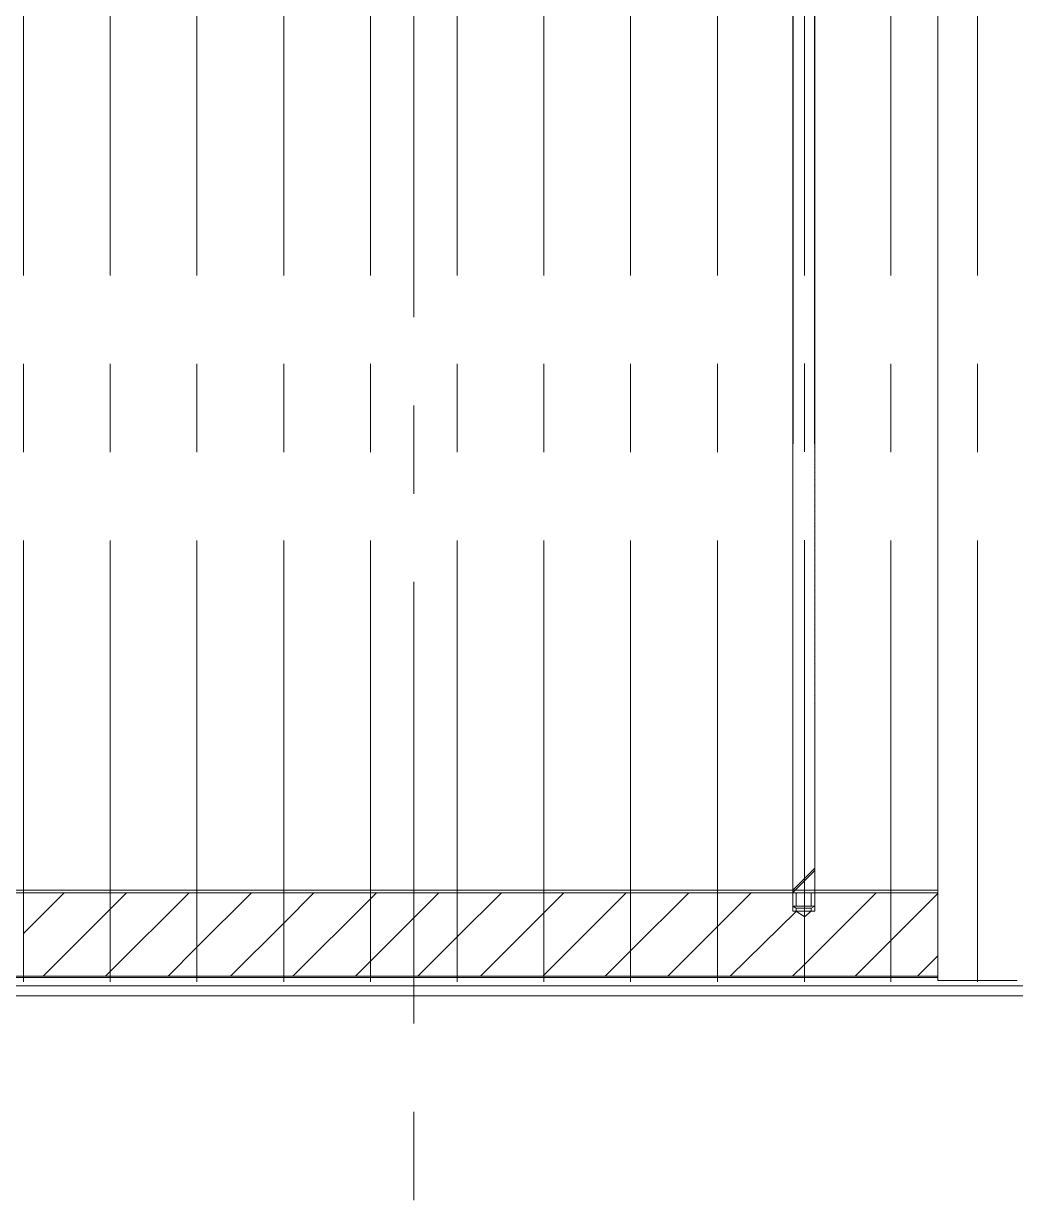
# Model space of a CAD drawing. Header units: inches. Extents: x 16 to 1170, y 5 to 1869.
# Drawn here: x 290.9 to 362.3, y 630.3 to 714.7 of the extents above; entities that cross this region are included whole.
import ezdxf

# ---------------------------------------------------------------- set-up
doc = ezdxf.new("R2010")
doc.units = ezdxf.units.IN
doc.header["$MEASUREMENT"] = 0
doc.linetypes.add('CENTER', pattern=[50.8, 31.75, -6.35, 6.35, -6.35])
for name, color, linetype, lineweight in [('中心线', 111, 'CENTER', 0), ('剖面线', 250, 'Continuous', 0), ('粗实线', 7, 'Continuous', 0), ('粗实线1', 7, 'Continuous', 0)]:
    doc.layers.add(name, color=color, linetype=linetype, lineweight=lineweight)

msp = doc.modelspace()

# ---------------------------------------------------------------- hatches: boundary and pattern name
at = {"layer": '剖面线'}
h = msp.add_hatch(dxfattribs=at)
h.set_pattern_fill('ANSI37', scale=0.25, style=0)
h.set_pattern_definition([(45, (351.29695, -2366.0835), (-0.561266, 0.561266), []), (135, (351.29695, -2366.0835), (-0.561266, -0.561266), [])])
h.paths.add_polyline_path([(380.407974, 653.85748), (379.207974, 652.427376), (379.007974, 652.427376), (379.007974, 652.227376), (379.207974, 652.227376, 0.296438868), (379.662958, 651.927376), (381.807974, 651.927376)])
h.paths.add_polyline_path([(259.007974, 652.427376), (258.807974, 652.427376), (257.607974, 653.85748), (256.207974, 651.927376), (258.35299, 651.927376, 0.296438868), (258.807974, 652.227376), (259.007974, 652.227376)])

# ---------------------------------------------------------------- linework, layer by layer
at = {"layer": '中心线'}
for p, q in [((319.007974, 1588.975101), (319.007974, 482.409355)), ((359.537963, 645.815562), (359.537963, 1454.381075)), ((290.948751, 645.815562), (290.948751, 1448.29911)), ((297.184134, 645.815562), (297.184134, 1448.299102)), ((303.419516, 645.815562), (303.419516, 1448.299121)), ((309.654899, 645.815562), (309.654899, 1448.298232)), ((328.361048, 645.815562), (328.361048, 1448.297898)), ((334.596431, 645.815562), (334.596431, 1448.298941)), ((340.831814, 645.815562), (340.831814, 1448.277238)), ((347.086237, 645.824019), (347.086237, 1448.322993)), ((353.30258, 645.815562), (353.30258, 1448.269505)), ((315.890282, 645.815562), (315.890282, 959.969194)), ((322.125665, 645.815562), (322.125665, 959.648287))]:
    msp.add_line(p, q, dxfattribs=at)
at = {"layer": '剖面线', "color": 7}
for p, q in [((290.948751, 649.306054), (293.870073, 652.227376)), ((297.184134, 651.051308), (298.360201, 652.227376)), ((297.184134, 646.56118), (302.850329, 652.227376)), ((303.419516, 648.306435), (307.340457, 652.227376)), ((309.654899, 650.05169), (311.830585, 652.227376)), ((310.320713, 646.227376), (315.890282, 651.796945)), ((315.890282, 651.796945), (316.320713, 652.227376)), ((319.007974, 650.424508), (320.810841, 652.227376)), ((322.125665, 649.052072), (325.300969, 652.227376)), ((328.361048, 650.797327), (329.791097, 652.227376)), ((328.361048, 646.307198), (334.281225, 652.227376)), ((334.596431, 648.052453), (338.771353, 652.227376)), ((340.831814, 649.797708), (343.261481, 652.227376)), ((347.067197, 647.052835), (352.241737, 652.227376)), ((353.30258, 648.79809), (356.687963, 652.183473)), ((292.360201, 646.227376), (297.184134, 651.051308)), ((341.751609, 646.227376), (346.50113, 650.891864)), ((305.830585, 646.227376), (309.654899, 650.05169)), ((315.890282, 647.306817), (319.007974, 650.424508)), ((323.791097, 646.227376), (328.361048, 650.797327)), ((337.261481, 646.227376), (340.831814, 649.797708)), ((319.300969, 646.227376), (322.125665, 649.052072)), ((350.731865, 646.227376), (353.30258, 648.79809)), ((301.340457, 646.227376), (303.419516, 648.306435)), ((332.771353, 646.227376), (334.596431, 648.052453)), ((355.221994, 646.227376), (356.687963, 647.693345)), ((314.810841, 646.227376), (315.890282, 647.306817)), ((346.241737, 646.227376), (347.067197, 647.052835)), ((296.850329, 646.227376), (297.184134, 646.56118)), ((328.281225, 646.227376), (328.361048, 646.307198))]:
    msp.add_line(p, q, dxfattribs=at)
at = {"layer": '粗实线'}
for p, q in [((356.687963, 645.927376), (356.687963, 1454.499102)), ((346.246961, 652.227376), (346.246961, 1227.565602)), ((346.246961, 652.427376), (346.49985, 1227.565602)), ((347.830452, 652.427376), (347.566437, 1227.565602)), ((347.830187, 650.896976), (347.830452, 1227.565602)), ((252.507974, 645.527376), (385.507974, 645.527376)), ((259.007974, 644.827376), (379.007974, 644.827376))]:
    msp.add_line(p, q, dxfattribs=at)
at = {"layer": '粗实线', "color": 7}
for p, q in [((346.246961, 714.649594), (346.274332, 714.676965)), ((346.246961, 714.472817), (346.274254, 714.50011)), ((346.246961, 714.29604), (346.274176, 714.323256)), ((347.801906, 714.613549), (347.830216, 714.641859)), ((347.801987, 714.436853), (347.830216, 714.465082)), ((347.802068, 714.260157), (347.830216, 714.288305)), ((346.246961, 714.119263), (346.274098, 714.146401)), ((346.246961, 713.942487), (346.274021, 713.969547)), ((346.246961, 713.76571), (346.273943, 713.792692)), ((346.246961, 713.588933), (346.273865, 713.615838)), ((346.246961, 713.412157), (346.273787, 713.438984)), ((347.802149, 714.083462), (347.830216, 714.111528)), ((347.80223, 713.906766), (347.830216, 713.934752)), ((347.802311, 713.730071), (347.830216, 713.757975)), ((347.802392, 713.553375), (347.830215, 713.581198)), ((347.802474, 713.376679), (347.830215, 713.404421)), ((346.246961, 713.23538), (346.27371, 713.262129)), ((346.246961, 713.058603), (346.273632, 713.085275)), ((346.246961, 712.881827), (346.273554, 712.90842)), ((346.246961, 712.70505), (346.273476, 712.731566)), ((346.246961, 712.528273), (346.273399, 712.554711)), ((347.802555, 713.199984), (347.830215, 713.227644)), ((347.802636, 713.023288), (347.830215, 713.050868)), ((347.802717, 712.846593), (347.830215, 712.874091)), ((347.802798, 712.669897), (347.830215, 712.697314)), ((347.802879, 712.493202), (347.830215, 712.520537)), ((346.246961, 712.351496), (346.273321, 712.377857)), ((346.246961, 712.17472), (346.273243, 712.201002)), ((346.246961, 711.997943), (346.273165, 712.024148)), ((346.246961, 711.821166), (346.273088, 711.847293)), ((346.246961, 711.64439), (346.27301, 711.670439)), ((347.80296, 712.316506), (347.830215, 712.343761)), ((347.803041, 712.13981), (347.830215, 712.166984)), ((347.803122, 711.963115), (347.830215, 711.990207)), ((347.803204, 711.786419), (347.830215, 711.81343)), ((347.803285, 711.609724), (347.830215, 711.636653)), ((346.246961, 711.467613), (346.272932, 711.493585)), ((346.246961, 711.290836), (346.272854, 711.31673)), ((346.246961, 711.11406), (346.272777, 711.139876)), ((346.246961, 710.937283), (346.272699, 710.963021)), ((346.246961, 710.760506), (346.272621, 710.786167)), ((347.803366, 711.433028), (347.830214, 711.459877)), ((347.803447, 711.256332), (347.830214, 711.2831)), ((347.803528, 711.079637), (347.830214, 711.106323)), ((347.803609, 710.902941), (347.830214, 710.929546)), ((346.246961, 710.58373), (346.272543, 710.609312)), ((346.246961, 710.406953), (346.272465, 710.432458)), ((346.246961, 710.230176), (346.272388, 710.255603)), ((346.246961, 710.053399), (346.27231, 710.078749)), ((347.80369, 710.726246), (347.830214, 710.75277)), ((347.803771, 710.54955), (347.830214, 710.575993)), ((347.803852, 710.372855), (347.830214, 710.399216)), ((347.803934, 710.196159), (347.830214, 710.222439)), ((347.804015, 710.019463), (347.830214, 710.045663)), ((346.246961, 709.876623), (346.272232, 709.901894)), ((346.246961, 709.699846), (346.272154, 709.72504)), ((346.246961, 709.523069), (346.272077, 709.548185)), ((346.246961, 709.346293), (346.271999, 709.371331)), ((346.246961, 709.169516), (346.271921, 709.194477)), ((347.804096, 709.842768), (347.830214, 709.868886)), ((347.804177, 709.666072), (347.830214, 709.692109)), ((347.804258, 709.489377), (347.830214, 709.515332)), ((347.804339, 709.312681), (347.830214, 709.338555)), ((347.80442, 709.135985), (347.830213, 709.161779)), ((346.246961, 708.992739), (346.271843, 709.017622)), ((346.246961, 708.815963), (346.271766, 708.840768)), ((346.246961, 708.639186), (346.271688, 708.663913)), ((346.246961, 708.462409), (346.27161, 708.487059)), ((346.246961, 708.285632), (346.271532, 708.310204)), ((347.804501, 708.95929), (347.830213, 708.985002)), ((347.804582, 708.782594), (347.830213, 708.808225)), ((347.804664, 708.605899), (347.830213, 708.631448)), ((347.804745, 708.429203), (347.830213, 708.454672)), ((347.804826, 708.252508), (347.830213, 708.277895)), ((346.246961, 708.108856), (346.271455, 708.13335)), ((346.246961, 707.932079), (346.271377, 707.956495)), ((346.246961, 707.755302), (346.271299, 707.779641)), ((346.246961, 707.578526), (346.271221, 707.602786)), ((346.246961, 707.401749), (346.271143, 707.425932)), ((347.804907, 708.075812), (347.830213, 708.101118)), ((347.804988, 707.899116), (347.830213, 707.924341)), ((347.805069, 707.722421), (347.830213, 707.747564)), ((347.80515, 707.545725), (347.830213, 707.570788)), ((346.246961, 707.224972), (346.271066, 707.249078)), ((346.246961, 707.048196), (346.270988, 707.072223)), ((346.246961, 706.871419), (346.27091, 706.895369)), ((346.246961, 706.694642), (346.270832, 706.718514)), ((347.805231, 707.36903), (347.830213, 707.394011)), ((347.805312, 707.192334), (347.830213, 707.217234)), ((347.805394, 707.015638), (347.830212, 707.040457)), ((347.805475, 706.838943), (347.830212, 706.863681)), ((347.805556, 706.662247), (347.830212, 706.686904)), ((346.246961, 706.517866), (346.270755, 706.54166)), ((346.246961, 706.341089), (346.270677, 706.364805)), ((346.246961, 706.164312), (346.270599, 706.187951)), ((346.246961, 705.987535), (346.270521, 706.011096)), ((346.246961, 705.810759), (346.270444, 705.834242)), ((347.805637, 706.485552), (347.830212, 706.510127)), ((347.805718, 706.308856), (347.830212, 706.33335)), ((347.805799, 706.132161), (347.830212, 706.156573)), ((347.80588, 705.955465), (347.830212, 705.979797)), ((347.805961, 705.778769), (347.830212, 705.80302)), ((346.246961, 705.633982), (346.270366, 705.657387)), ((346.246961, 705.457205), (346.270288, 705.480533)), ((346.246961, 705.280429), (346.27021, 705.303678)), ((346.246961, 705.103652), (346.270133, 705.126824)), ((346.246961, 704.926875), (346.270055, 704.94997)), ((347.806042, 705.602074), (347.830212, 705.626243)), ((347.806124, 705.425378), (347.830212, 705.449466)), ((347.806205, 705.248683), (347.830212, 705.27269)), ((347.806286, 705.071987), (347.830212, 705.095913)), ((347.806367, 704.895291), (347.830211, 704.919136)), ((346.246961, 704.750099), (346.269977, 704.773115)), ((346.246961, 704.573322), (346.269899, 704.596261)), ((346.246961, 704.396545), (346.269822, 704.419406)), ((346.246961, 704.219768), (346.269744, 704.242552)), ((346.246961, 704.042992), (346.269666, 704.065697)), ((347.806448, 704.718596), (347.830211, 704.742359)), ((347.806529, 704.5419), (347.830211, 704.565582)), ((347.80661, 704.365205), (347.830211, 704.388806)), ((347.806691, 704.188509), (347.830211, 704.212029)), ((347.806772, 704.011813), (347.830211, 704.035252)), ((346.246961, 703.866215), (346.269588, 703.888843)), ((346.246961, 703.689438), (346.26951, 703.711988)), ((346.246961, 703.512662), (346.269433, 703.535134)), ((346.246961, 703.335885), (346.269355, 703.358279)), ((347.806854, 703.835118), (347.830211, 703.858475)), ((347.806935, 703.658422), (347.830211, 703.681699)), ((347.807016, 703.481727), (347.830211, 703.504922)), ((347.807097, 703.305031), (347.830211, 703.328145)), ((346.246961, 703.159108), (346.269277, 703.181425)), ((346.246961, 702.982332), (346.269199, 703.004571)), ((346.246961, 702.805555), (346.269122, 702.827716)), ((346.246961, 702.628778), (346.269044, 702.650862)), ((346.246961, 702.452002), (346.268966, 702.474007)), ((347.807178, 703.128336), (347.830211, 703.151368)), ((347.807259, 702.95164), (347.830211, 702.974591)), ((347.80734, 702.774944), (347.830211, 702.797815)), ((347.807421, 702.598249), (347.83021, 702.621038)), ((347.807502, 702.421553), (347.83021, 702.444261)), ((346.246961, 702.275225), (346.268888, 702.297153)), ((346.246961, 702.098448), (346.268811, 702.120298)), ((346.246961, 701.921671), (346.268733, 701.943444)), ((346.246961, 701.744895), (346.268655, 701.766589)), ((346.246961, 701.568118), (346.268577, 701.589735)), ((347.807584, 702.244858), (347.83021, 702.267484)), ((347.807665, 702.068162), (347.83021, 702.090708)), ((347.807746, 701.891466), (347.83021, 701.913931)), ((347.807827, 701.714771), (347.83021, 701.737154)), ((347.807908, 701.538075), (347.83021, 701.560377)), ((346.246961, 701.391341), (346.2685, 701.41288)), ((346.246961, 701.214565), (346.268422, 701.236026)), ((346.246961, 701.037788), (346.268344, 701.059171)), ((346.246961, 700.861011), (346.268266, 700.882317)), ((346.246961, 700.684235), (346.268188, 700.705463)), ((347.807989, 701.36138), (347.83021, 701.3836)), ((347.80807, 701.184684), (347.83021, 701.206824)), ((347.808151, 701.007989), (347.83021, 701.030047)), ((347.808232, 700.831293), (347.83021, 700.85327)), ((347.808314, 700.654597), (347.83021, 700.676493)), ((346.246961, 700.507458), (346.268111, 700.528608)), ((346.246961, 700.330681), (346.268033, 700.351754)), ((346.246961, 700.153904), (346.267955, 700.174899)), ((346.246961, 699.977128), (346.267877, 699.998045)), ((346.246961, 699.800351), (346.2678, 699.82119)), ((347.808395, 700.477902), (347.830209, 700.499717)), ((347.808476, 700.301206), (347.830209, 700.32294)), ((347.808557, 700.124511), (347.830209, 700.146163)), ((347.808638, 699.947815), (347.830209, 699.969386)), ((346.246961, 699.623574), (346.267722, 699.644336)), ((346.246961, 699.446798), (346.267644, 699.467481)), ((346.246961, 699.270021), (346.267566, 699.290627)), ((346.246961, 699.093244), (346.267489, 699.113772)), ((347.808719, 699.771119), (347.830209, 699.792609)), ((347.8088, 699.594424), (347.830209, 699.615833)), ((347.808881, 699.417728), (347.830209, 699.439056)), ((347.808962, 699.241033), (347.830209, 699.262279)), ((347.809044, 699.064337), (347.830209, 699.085502)), ((346.246961, 698.916468), (346.267411, 698.936918)), ((346.246961, 698.739691), (346.267333, 698.760064)), ((346.246961, 698.562914), (346.267255, 698.583209)), ((346.246961, 698.386138), (346.267178, 698.406355)), ((346.246961, 698.209361), (346.2671, 698.2295)), ((347.809125, 698.887642), (347.830209, 698.908726)), ((347.809206, 698.710946), (347.830209, 698.731949)), ((347.809287, 698.53425), (347.830209, 698.555172)), ((347.809368, 698.357555), (347.830208, 698.378395)), ((347.809449, 698.180859), (347.830208, 698.201618)), ((346.246961, 698.032584), (346.267022, 698.052646)), ((346.246961, 697.855807), (346.266944, 697.875791)), ((346.246961, 697.679031), (346.266867, 697.698937)), ((346.246961, 697.502254), (346.266789, 697.522082)), ((346.246961, 697.325477), (346.266711, 697.345228)), ((347.80953, 698.004164), (347.830208, 698.024842)), ((347.809611, 697.827468), (347.830208, 697.848065)), ((347.809692, 697.650772), (347.830208, 697.671288)), ((347.809774, 697.474077), (347.830208, 697.494511)), ((347.809855, 697.297381), (347.830208, 697.317735)), ((346.246961, 697.148701), (346.266633, 697.168373)), ((346.246961, 696.971924), (346.266555, 696.991519)), ((346.246961, 696.795147), (346.266478, 696.814664)), ((346.246961, 696.618371), (346.2664, 696.63781)), ((346.246961, 696.441594), (346.266322, 696.460956)), ((347.809936, 697.120686), (347.830208, 697.140958)), ((347.810017, 696.94399), (347.830208, 696.964181)), ((347.810098, 696.767295), (347.830208, 696.787404)), ((347.810179, 696.590599), (347.830208, 696.610627)), ((347.81026, 696.413903), (347.830208, 696.433851)), ((346.246961, 696.264817), (346.266244, 696.284101)), ((346.246961, 696.088041), (346.266167, 696.107247)), ((346.246961, 695.911264), (346.266089, 695.930392)), ((346.246961, 695.734487), (346.266011, 695.753538)), ((347.810341, 696.237208), (347.830207, 696.257074)), ((347.810422, 696.060512), (347.830207, 696.080297)), ((347.810504, 695.883817), (347.830207, 695.90352)), ((347.810585, 695.707121), (347.830207, 695.726744)), ((346.246961, 695.55771), (346.265933, 695.576683)), ((346.246961, 695.380934), (346.265856, 695.399829)), ((346.246961, 695.204157), (346.265778, 695.222974)), ((346.246961, 695.02738), (346.2657, 695.04612)), ((346.246961, 694.850604), (346.265622, 694.869265)), ((347.810666, 695.530425), (347.830207, 695.549967)), ((347.810747, 695.35373), (347.830207, 695.37319)), ((347.810828, 695.177034), (347.830207, 695.196413)), ((347.810909, 695.000339), (347.830207, 695.019636)), ((347.81099, 694.823643), (347.830207, 694.84286)), ((346.246961, 694.673827), (346.265545, 694.692411)), ((346.246961, 694.49705), (346.265467, 694.515557)), ((346.246961, 694.320274), (346.265389, 694.338702)), ((346.246961, 694.143497), (346.265311, 694.161848)), ((346.246961, 693.96672), (346.265233, 693.984993)), ((347.811071, 694.646948), (347.830207, 694.666083)), ((347.811152, 694.470252), (347.830207, 694.489306)), ((347.811234, 694.293556), (347.830207, 694.312529)), ((347.811315, 694.116861), (347.830207, 694.135753)), ((347.811396, 693.940165), (347.830206, 693.958976)), ((346.246961, 693.789943), (346.265156, 693.808139)), ((346.246961, 693.613167), (346.265078, 693.631284)), ((346.246961, 693.43639), (346.265, 693.45443)), ((346.246961, 693.259613), (346.264922, 693.277575)), ((346.246961, 693.082837), (346.264845, 693.100721)), ((347.811477, 693.76347), (347.830206, 693.782199)), ((347.811558, 693.586774), (347.830206, 693.605422)), ((347.811639, 693.410078), (347.830206, 693.428645)), ((347.81172, 693.233383), (347.830206, 693.251869)), ((347.811801, 693.056687), (347.830206, 693.075092)), ((346.246961, 692.90606), (346.264767, 692.923866)), ((346.246961, 692.729283), (346.264689, 692.747012)), ((346.246961, 692.552507), (346.264611, 692.570157)), ((346.246961, 692.37573), (346.264534, 692.393303)), ((346.246961, 692.198953), (346.264456, 692.216449)), ((347.811882, 692.879992), (347.830206, 692.898315)), ((347.811964, 692.703296), (347.830206, 692.721538)), ((347.812045, 692.526601), (347.830206, 692.544762)), ((347.812126, 692.349905), (347.830206, 692.367985)), ((346.246961, 692.022177), (346.264378, 692.039594)), ((346.246961, 691.8454), (346.2643, 691.86274)), ((346.246961, 691.668623), (346.264223, 691.685885)), ((346.246961, 691.491846), (346.264145, 691.509031)), ((347.812207, 692.173209), (347.830206, 692.191208)), ((347.812288, 691.996514), (347.830206, 692.014431)), ((347.812369, 691.819818), (347.830205, 691.837655)), ((347.81245, 691.643123), (347.830205, 691.660878)), ((347.812531, 691.466427), (347.830205, 691.484101)), ((346.246961, 691.31507), (346.264067, 691.332176)), ((346.246961, 691.138293), (346.263989, 691.155322)), ((346.246961, 690.961516), (346.263912, 690.978467)), ((346.246961, 690.78474), (346.263834, 690.801613)), ((346.246961, 690.607963), (346.263756, 690.624758)), ((347.812612, 691.289731), (347.830205, 691.307324)), ((347.812694, 691.113036), (347.830205, 691.130547)), ((347.812775, 690.93634), (347.830205, 690.953771)), ((347.812856, 690.759645), (347.830205, 690.776994)), ((347.812937, 690.582949), (347.830205, 690.600217)), ((346.246961, 690.431186), (346.263678, 690.447904)), ((346.246961, 690.25441), (346.2636, 690.271049)), ((346.246961, 690.077633), (346.263523, 690.094195)), ((346.246961, 689.900856), (346.263445, 689.917341)), ((346.246961, 689.724079), (346.263367, 689.740486)), ((347.813018, 690.406254), (347.830205, 690.42344)), ((347.813099, 690.229558), (347.830205, 690.246664)), ((347.81318, 690.052862), (347.830205, 690.069887)), ((347.813261, 689.876167), (347.830205, 689.89311)), ((347.813342, 689.699471), (347.830204, 689.716333)), ((346.246961, 689.547303), (346.263289, 689.563632)), ((346.246961, 689.370526), (346.263212, 689.386777)), ((346.246961, 689.193749), (346.263134, 689.209923)), ((346.246961, 689.016973), (346.263056, 689.033068)), ((346.246961, 688.840196), (346.262978, 688.856214)), ((347.813424, 689.522776), (347.830204, 689.539556)), ((347.813505, 689.34608), (347.830204, 689.36278)), ((347.813586, 689.169384), (347.830204, 689.186003)), ((347.813667, 688.992689), (347.830204, 689.009226)), ((346.246961, 688.663419), (346.262901, 688.679359)), ((346.246961, 688.486643), (346.262823, 688.502505)), ((346.246961, 688.309866), (346.262745, 688.32565)), ((346.246961, 688.133089), (346.262667, 688.148796)), ((347.813748, 688.815993), (347.830204, 688.832449)), ((347.813829, 688.639298), (347.830204, 688.655673)), ((347.81391, 688.462602), (347.830204, 688.478896)), ((347.813991, 688.285907), (347.830204, 688.302119)), ((347.814072, 688.109211), (347.830204, 688.125342)), ((346.246961, 687.956313), (346.26259, 687.971942)), ((346.246961, 687.779536), (346.262512, 687.795087)), ((346.246961, 687.602759), (346.262434, 687.618233)), ((346.246961, 687.425982), (346.262356, 687.441378)), ((346.246961, 687.249206), (346.262278, 687.264524)), ((347.814154, 687.932515), (347.830204, 687.948565)), ((347.814235, 687.75582), (347.830204, 687.771789)), ((347.814316, 687.579124), (347.830204, 687.595012)), ((347.814397, 687.402429), (347.830203, 687.418235)), ((347.814478, 687.225733), (347.830203, 687.241458)), ((346.246961, 687.072429), (346.262201, 687.087669)), ((346.246961, 686.895652), (346.262123, 686.910815)), ((346.246961, 686.718876), (346.262045, 686.73396)), ((346.246961, 686.542099), (346.261967, 686.557106)), ((346.246961, 686.365322), (346.26189, 686.380251)), ((347.814559, 687.049037), (347.830203, 687.064682)), ((347.81464, 686.872342), (347.830203, 686.887905)), ((347.814721, 686.695646), (347.830203, 686.711128)), ((347.814802, 686.518951), (347.830203, 686.534351)), ((347.814884, 686.342255), (347.830203, 686.357574)), ((346.246961, 686.188546), (346.261812, 686.203397)), ((346.246961, 686.011769), (346.261734, 686.026542)), ((346.246961, 685.834992), (346.261656, 685.849688)), ((346.246961, 685.658215), (346.261579, 685.672834)), ((346.246961, 685.481439), (346.261501, 685.495979)), ((347.814965, 686.16556), (347.830203, 686.180798)), ((347.815046, 685.988864), (347.830203, 686.004021)), ((347.815127, 685.812168), (347.830203, 685.827244)), ((347.815208, 685.635473), (347.830203, 685.650467)), ((347.815289, 685.458777), (347.830203, 685.473691)), ((346.246961, 685.304662), (346.261423, 685.319125)), ((346.246961, 685.127885), (346.261345, 685.14227)), ((346.246961, 684.951109), (346.261268, 684.965416)), ((346.246961, 684.774332), (346.26119, 684.788561)), ((347.81537, 685.282082), (347.830202, 685.296914)), ((347.815451, 685.105386), (347.830202, 685.120137)), ((347.815532, 684.92869), (347.830202, 684.94336)), ((347.815614, 684.751995), (347.830202, 684.766583)), ((346.246961, 684.597555), (346.261112, 684.611707)), ((346.246961, 684.420779), (346.261034, 684.434852)), ((346.246961, 684.244002), (346.260956, 684.257998)), ((346.246961, 684.067225), (346.260879, 684.081143)), ((346.246961, 683.890449), (346.260801, 683.904289)), ((347.815695, 684.575299), (347.830202, 684.589807)), ((347.815776, 684.398604), (347.830202, 684.41303)), ((347.815857, 684.221908), (347.830202, 684.236253)), ((347.815938, 684.045213), (347.830202, 684.059476)), ((347.816019, 683.868517), (347.830202, 683.8827)), ((346.246961, 683.713672), (346.260723, 683.727435)), ((346.246961, 683.536895), (346.260645, 683.55058)), ((346.246961, 683.360118), (346.260568, 683.373726)), ((346.246961, 683.183342), (346.26049, 683.196871)), ((346.246961, 683.006565), (346.260412, 683.020017)), ((347.8161, 683.691821), (347.830202, 683.705923)), ((347.816181, 683.515126), (347.830202, 683.529146)), ((347.816262, 683.33843), (347.830202, 683.352369)), ((347.816344, 683.161735), (347.830201, 683.175592)), ((347.816425, 682.985039), (347.830201, 682.998816)), ((346.246961, 682.829788), (346.260334, 682.843162)), ((346.246961, 682.653012), (346.260257, 682.666308)), ((346.246961, 682.476235), (346.260179, 682.489453)), ((346.246961, 682.299458), (346.260101, 682.312599)), ((346.246961, 682.122682), (346.260023, 682.135744)), ((347.816506, 682.808343), (347.830201, 682.822039)), ((347.816587, 682.631648), (347.830201, 682.645262)), ((347.816668, 682.454952), (347.830201, 682.468485)), ((347.816749, 682.278257), (347.830201, 682.291709)), ((347.81683, 682.101561), (347.830201, 682.114932)), ((346.246961, 681.945905), (346.259946, 681.95889)), ((346.246961, 681.769128), (346.259868, 681.782035)), ((346.246961, 681.592351), (346.25979, 681.605181)), ((346.246961, 681.415575), (346.259712, 681.428327)), ((346.246961, 681.238798), (346.259635, 681.251472)), ((347.816911, 681.924866), (347.830201, 681.938155)), ((347.816993, 681.74817), (347.830201, 681.761378)), ((347.817074, 681.571474), (347.830201, 681.584601)), ((347.817155, 681.394779), (347.830201, 681.407825)), ((346.246961, 681.062021), (346.259557, 681.074618)), ((346.246961, 680.885245), (346.259479, 680.897763)), ((346.246961, 680.708468), (346.259401, 680.720909)), ((346.246961, 680.531691), (346.259323, 680.544054)), ((347.817236, 681.218083), (347.830201, 681.231048)), ((347.817317, 681.041388), (347.8302, 681.054271)), ((347.817398, 680.864692), (347.8302, 680.877494)), ((347.817479, 680.687996), (347.8302, 680.700718)), ((347.81756, 680.511301), (347.8302, 680.523941)), ((346.246961, 680.354915), (346.259246, 680.3672)), ((346.246961, 680.178138), (346.259168, 680.190345)), ((346.246961, 680.001361), (346.25909, 680.013491)), ((346.246961, 679.824585), (346.259012, 679.836636)), ((346.246961, 679.647808), (346.258935, 679.659782)), ((347.817641, 680.334605), (347.8302, 680.347164)), ((347.817723, 680.15791), (347.8302, 680.170387)), ((347.817804, 679.981214), (347.8302, 679.99361)), ((347.817885, 679.804518), (347.8302, 679.816834)), ((347.817966, 679.627823), (347.8302, 679.640057)), ((346.246961, 679.471031), (346.258857, 679.482928)), ((346.246961, 679.294254), (346.258779, 679.306073)), ((346.246961, 679.117478), (346.258701, 679.129219)), ((346.246961, 678.940701), (346.258624, 678.952364)), ((346.246961, 678.763924), (346.258546, 678.77551)), ((347.818047, 679.451127), (347.8302, 679.46328)), ((347.818128, 679.274432), (347.8302, 679.286503)), ((347.818209, 679.097736), (347.8302, 679.109727)), ((347.81829, 678.921041), (347.8302, 678.93295)), ((347.818371, 678.744345), (347.830199, 678.756173)), ((346.246961, 678.587148), (346.258468, 678.598655)), ((346.246961, 678.410371), (346.25839, 678.421801)), ((346.246961, 678.233594), (346.258313, 678.244946)), ((346.246961, 678.056818), (346.258235, 678.068092)), ((346.246961, 677.880041), (346.258157, 677.891237)), ((347.818453, 678.567649), (347.830199, 678.579396)), ((347.818534, 678.390954), (347.830199, 678.402619)), ((347.818615, 678.214258), (347.830199, 678.225843)), ((347.818696, 678.037563), (347.830199, 678.049066)), ((347.818777, 677.860867), (347.830199, 677.872289)), ((346.246961, 677.703264), (346.258079, 677.714383)), ((346.246961, 677.526487), (346.258001, 677.537528)), ((346.246961, 677.349711), (346.257924, 677.360674)), ((346.246961, 677.172934), (346.257846, 677.18382)), ((347.818858, 677.684171), (347.830199, 677.695512)), ((347.818939, 677.507476), (347.830199, 677.518736)), ((347.81902, 677.33078), (347.830199, 677.341959)), ((347.819101, 677.154085), (347.830199, 677.165182)), ((346.246961, 676.996157), (346.257768, 677.006965)), ((346.246961, 676.819381), (346.25769, 676.830111)), ((346.246961, 676.642604), (346.257613, 676.653256)), ((346.246961, 676.465827), (346.257535, 676.476402)), ((346.246961, 676.289051), (346.257457, 676.299547)), ((347.819183, 676.977389), (347.830199, 676.988405)), ((347.819264, 676.800694), (347.830199, 676.811628)), ((347.819345, 676.623998), (347.830198, 676.634852)), ((347.819426, 676.447302), (347.830198, 676.458075)), ((347.819507, 676.270607), (347.830198, 676.281298)), ((346.246961, 676.112274), (346.257379, 676.122693)), ((346.246961, 675.935497), (346.257302, 675.945838)), ((346.246961, 675.758721), (346.257224, 675.768984)), ((346.246961, 675.581944), (346.257146, 675.592129)), ((346.246961, 675.405167), (346.257068, 675.415275)), ((347.819588, 676.093911), (347.830198, 676.104521)), ((347.819669, 675.917216), (347.830198, 675.927745)), ((347.81975, 675.74052), (347.830198, 675.750968)), ((347.819831, 675.563824), (347.830198, 675.574191)), ((347.819913, 675.387129), (347.830198, 675.397414)), ((346.246961, 675.22839), (346.256991, 675.238421)), ((346.246961, 675.051614), (346.256913, 675.061566)), ((346.246961, 674.874837), (346.256835, 674.884712)), ((346.246961, 674.69806), (346.256757, 674.707857)), ((346.246961, 674.521284), (346.25668, 674.531003)), ((347.819994, 675.210433), (347.830198, 675.220637)), ((347.820075, 675.033738), (347.830198, 675.043861)), ((347.820156, 674.857042), (347.830198, 674.867084)), ((347.820237, 674.680347), (347.830198, 674.690307)), ((347.820318, 674.503651), (347.830197, 674.51353)), ((346.246961, 674.344507), (346.256602, 674.354148)), ((346.246961, 674.16773), (346.256524, 674.177294)), ((346.246961, 673.990954), (346.256446, 674.000439)), ((346.246961, 673.814177), (346.256368, 673.823585)), ((346.246961, 673.6374), (346.256291, 673.64673)), ((347.820399, 674.326955), (347.830197, 674.336754)), ((347.82048, 674.15026), (347.830197, 674.159977)), ((347.820561, 673.973564), (347.830197, 673.9832)), ((347.820643, 673.796869), (347.830197, 673.806423)), ((346.246961, 673.460624), (346.256213, 673.469876)), ((346.246961, 673.283847), (346.256135, 673.293021)), ((346.246961, 673.10707), (346.256057, 673.116167)), ((346.246961, 672.930293), (346.25598, 672.939313)), ((347.820724, 673.620173), (347.830197, 673.629647)), ((347.820805, 673.443477), (347.830197, 673.45287)), ((347.820886, 673.266782), (347.830197, 673.276093)), ((347.820967, 673.090086), (347.830197, 673.099316)), ((347.821048, 672.913391), (347.830197, 672.922539)), ((346.246961, 672.753517), (346.255902, 672.762458)), ((346.246961, 672.57674), (346.255824, 672.585604)), ((346.246961, 672.399963), (346.255746, 672.408749)), ((346.246961, 672.223187), (346.255669, 672.231895)), ((346.246961, 672.04641), (346.255591, 672.05504)), ((347.821129, 672.736695), (347.830197, 672.745763)), ((347.82121, 672.56), (347.830197, 672.568986)), ((347.821291, 672.383304), (347.830197, 672.392209)), ((347.821373, 672.206608), (347.830196, 672.215432)), ((347.821454, 672.029913), (347.830196, 672.038656)), ((346.246961, 671.869633), (346.255513, 671.878186)), ((346.246961, 671.692857), (346.255435, 671.701331)), ((346.246961, 671.51608), (346.255358, 671.524477)), ((346.246961, 671.339303), (346.25528, 671.347622)), ((346.246961, 671.162526), (346.255202, 671.170768)), ((347.821535, 671.853217), (347.830196, 671.861879)), ((347.821616, 671.676522), (347.830196, 671.685102)), ((347.821697, 671.499826), (347.830196, 671.508325)), ((347.821778, 671.32313), (347.830196, 671.331548)), ((347.821859, 671.146435), (347.830196, 671.154772)), ((346.246961, 670.98575), (346.255124, 670.993914)), ((346.246961, 670.808973), (346.255046, 670.817059)), ((346.246961, 670.632196), (346.254969, 670.640205)), ((346.246961, 670.45542), (346.254891, 670.46335)), ((346.246961, 670.278643), (346.254813, 670.286496)), ((347.82194, 670.969739), (347.830196, 670.977995)), ((347.822021, 670.793044), (347.830196, 670.801218)), ((347.822103, 670.616348), (347.830196, 670.624441)), ((347.822184, 670.439653), (347.830196, 670.447665)), ((347.822265, 670.262957), (347.830196, 670.270888)), ((346.246961, 670.101866), (346.254735, 670.109641)), ((346.246961, 669.92509), (346.254658, 669.932787)), ((346.246961, 669.748313), (346.25458, 669.755932)), ((346.246961, 669.571536), (346.254502, 669.579078)), ((347.822346, 670.086261), (347.830195, 670.094111)), ((347.822427, 669.909566), (347.830195, 669.917334)), ((347.822508, 669.73287), (347.830195, 669.740557)), ((347.822589, 669.556175), (347.830195, 669.563781)), ((346.246961, 669.39476), (346.254424, 669.402223)), ((346.246961, 669.217983), (346.254347, 669.225369)), ((346.246961, 669.041206), (346.254269, 669.048514)), ((346.246961, 668.864429), (346.254191, 668.87166)), ((346.246961, 668.687653), (346.254113, 668.694806)), ((347.82267, 669.379479), (347.830195, 669.387004)), ((347.822751, 669.202783), (347.830195, 669.210227)), ((347.822833, 669.026088), (347.830195, 669.03345)), ((347.822914, 668.849392), (347.830195, 668.856674)), ((347.822995, 668.672697), (347.830195, 668.679897)), ((346.246961, 668.510876), (346.254036, 668.517951)), ((346.246961, 668.334099), (346.253958, 668.341097)), ((346.246961, 668.157323), (346.25388, 668.164242)), ((346.246961, 667.980546), (346.253802, 667.987388)), ((346.246961, 667.803769), (346.253725, 667.810533)), ((347.823076, 668.496001), (347.830195, 668.50312)), ((347.823157, 668.319306), (347.830195, 668.326343)), ((347.823238, 668.14261), (347.830195, 668.149566)), ((347.823319, 667.965914), (347.830194, 667.97279)), ((347.8234, 667.789219), (347.830194, 667.796013)), ((346.246961, 667.626993), (346.253647, 667.633679)), ((346.246961, 667.450216), (346.253569, 667.456824)), ((346.246961, 667.273439), (346.253491, 667.27997)), ((346.246961, 667.096662), (346.253413, 667.103115)), ((346.246961, 666.919886), (346.253336, 666.926261)), ((347.823481, 667.612523), (347.830194, 667.619236)), ((347.823563, 667.435828), (347.830194, 667.442459)), ((347.823644, 667.259132), (347.830194, 667.265683)), ((347.823725, 667.082436), (347.830194, 667.088906)), ((347.823806, 666.905741), (347.830194, 666.912129)), ((346.246961, 666.743109), (346.253258, 666.749407)), ((346.246961, 666.566332), (346.25318, 666.572552)), ((346.246961, 666.389556), (346.253102, 666.395698)), ((346.246961, 666.212779), (346.253025, 666.218843)), ((347.823887, 666.729045), (347.830194, 666.735352)), ((347.823968, 666.55235), (347.830194, 666.558575)), ((347.824049, 666.375654), (347.830194, 666.381799)), ((347.82413, 666.198959), (347.830194, 666.205022)), ((346.246961, 666.036002), (346.252947, 666.041989)), ((346.246961, 665.859226), (346.252869, 665.865134)), ((346.246961, 665.682449), (346.252791, 665.68828)), ((346.246961, 665.505672), (346.252714, 665.511425)), ((346.246961, 665.328896), (346.252636, 665.334571)), ((347.824211, 666.022263), (347.830194, 666.028245)), ((347.824293, 665.845567), (347.830193, 665.851468)), ((347.824374, 665.668872), (347.830193, 665.674692)), ((347.824455, 665.492176), (347.830193, 665.497915)), ((347.824536, 665.315481), (347.830193, 665.321138)), ((346.246961, 665.152119), (346.252558, 665.157716)), ((346.246961, 664.975342), (346.25248, 664.980862)), ((346.246961, 664.798565), (346.252403, 664.804007)), ((346.246961, 664.621789), (346.252325, 664.627153)), ((346.246961, 664.445012), (346.252247, 664.450299)), ((347.824617, 665.138785), (347.830193, 665.144361)), ((347.824698, 664.962089), (347.830193, 664.967584)), ((347.824779, 664.785394), (347.830193, 664.790808)), ((347.82486, 664.608698), (347.830193, 664.614031)), ((347.824941, 664.432003), (347.830193, 664.437254)), ((346.246961, 664.268235), (346.252169, 664.273444)), ((346.246961, 664.091459), (346.252091, 664.09659)), ((346.246961, 663.914682), (346.252014, 663.919735)), ((346.246961, 663.737905), (346.251936, 663.742881)), ((346.246961, 663.561129), (346.251858, 663.566026)), ((347.825023, 664.255307), (347.830193, 664.260477)), ((347.825104, 664.078612), (347.830193, 664.083701)), ((347.825185, 663.901916), (347.830193, 663.906924)), ((347.825266, 663.72522), (347.830193, 663.730147)), ((347.825347, 663.548525), (347.830192, 663.55337)), ((346.246961, 663.384352), (346.25178, 663.389172)), ((346.246961, 663.207575), (346.251703, 663.212317)), ((346.246961, 663.030798), (346.251625, 663.035463)), ((346.246961, 662.854022), (346.251547, 662.858608)), ((346.246961, 662.677245), (346.251469, 662.681754)), ((347.825428, 663.371829), (347.830192, 663.376593)), ((347.825509, 663.195134), (347.830192, 663.199817)), ((347.82559, 663.018438), (347.830192, 663.02304)), ((347.825671, 662.841742), (347.830192, 662.846263)), ((347.825753, 662.665047), (347.830192, 662.669486)), ((346.246961, 662.500468), (346.251392, 662.5049)), ((346.246961, 662.323692), (346.251314, 662.328045)), ((346.246961, 662.146915), (346.251236, 662.151191)), ((346.246961, 661.970138), (346.251158, 661.974336)), ((347.825834, 662.488351), (347.830192, 662.49271)), ((347.825915, 662.311656), (347.830192, 662.315933)), ((347.825996, 662.13496), (347.830192, 662.139156)), ((347.826077, 661.958265), (347.830192, 661.962379)), ((346.246961, 661.793362), (346.251081, 661.797482)), ((346.246961, 661.616585), (346.251003, 661.620627)), ((346.246961, 661.439808), (346.250925, 661.443773)), ((346.246961, 661.263032), (346.250847, 661.266918)), ((346.246961, 661.086255), (346.25077, 661.090064)), ((347.826158, 661.781569), (347.830192, 661.785602)), ((347.826239, 661.604873), (347.830192, 661.608826)), ((347.82632, 661.428178), (347.830191, 661.432049)), ((347.826401, 661.251482), (347.830191, 661.255272)), ((347.826483, 661.074787), (347.830191, 661.078495)), ((346.246961, 660.909478), (346.250692, 660.913209)), ((346.246961, 660.732701), (346.250614, 660.736355)), ((346.246961, 660.555925), (346.250536, 660.5595)), ((346.246961, 660.379148), (346.250458, 660.382646)), ((346.246961, 660.202371), (346.250381, 660.205792)), ((347.826564, 660.898091), (347.830191, 660.901719)), ((347.826645, 660.721395), (347.830191, 660.724942)), ((347.826726, 660.5447), (347.830191, 660.548165)), ((347.826807, 660.368004), (347.830191, 660.371388)), ((347.826888, 660.191309), (347.830191, 660.194611)), ((346.246961, 660.025595), (346.250303, 660.028937)), ((346.246961, 659.848818), (346.250225, 659.852083)), ((346.246961, 659.672041), (346.250147, 659.675228)), ((346.246961, 659.495265), (346.25007, 659.498374)), ((346.246961, 659.318488), (346.249992, 659.321519)), ((347.826969, 660.014613), (347.830191, 660.017835)), ((347.82705, 659.837918), (347.830191, 659.841058)), ((347.827131, 659.661222), (347.830191, 659.664281)), ((347.827213, 659.484526), (347.830191, 659.487504)), ((347.827294, 659.307831), (347.83019, 659.310728)), ((346.246961, 659.141711), (346.249914, 659.144665)), ((346.246961, 658.964934), (346.249836, 658.96781)), ((346.246961, 658.788158), (346.249759, 658.790956)), ((346.246961, 658.611381), (346.249681, 658.614101)), ((347.827375, 659.131135), (347.83019, 659.133951)), ((347.827456, 658.95444), (347.83019, 658.957174)), ((347.827537, 658.777744), (347.83019, 658.780397)), ((347.827618, 658.601048), (347.83019, 658.60362)), ((346.246961, 658.434604), (346.249603, 658.437247)), ((346.246961, 658.257828), (346.249525, 658.260392)), ((346.246961, 658.081051), (346.249448, 658.083538)), ((346.246961, 657.904274), (346.24937, 657.906684)), ((346.246961, 657.727498), (346.249292, 657.729829)), ((347.827699, 658.424353), (347.83019, 658.426844)), ((347.82778, 658.247657), (347.83019, 658.250067)), ((347.827861, 658.070962), (347.83019, 658.07329)), ((347.827943, 657.894266), (347.83019, 657.896513)), ((347.828024, 657.71757), (347.83019, 657.719737)), ((346.246961, 657.550721), (346.249214, 657.552975)), ((346.246961, 657.373944), (346.249136, 657.37612)), ((346.246961, 657.197168), (346.249059, 657.199266)), ((346.246961, 657.020391), (346.248981, 657.022411)), ((346.246961, 656.843614), (346.248903, 656.845557)), ((347.828105, 657.540875), (347.83019, 657.54296)), ((347.828186, 657.364179), (347.83019, 657.366183)), ((347.828267, 657.187484), (347.83019, 657.189406)), ((347.828348, 657.010788), (347.830189, 657.012629)), ((347.828429, 656.834093), (347.830189, 656.835853)), ((346.246961, 656.666837), (346.248825, 656.668702)), ((346.246961, 656.490061), (346.248748, 656.491848)), ((346.246961, 656.313284), (346.24867, 656.314993)), ((346.246961, 656.136507), (346.248592, 656.138139)), ((346.246961, 655.959731), (346.248514, 655.961285)), ((347.82851, 656.657397), (347.830189, 656.659076)), ((347.828591, 656.480701), (347.830189, 656.482299)), ((347.828673, 656.304006), (347.830189, 656.305522)), ((347.828754, 656.12731), (347.830189, 656.128746)), ((347.828835, 655.950615), (347.830189, 655.951969)), ((346.246961, 655.782954), (346.248437, 655.78443)), ((346.246961, 655.606177), (346.248359, 655.607576)), ((346.246961, 655.429401), (346.248281, 655.430721)), ((346.246961, 655.252624), (346.248203, 655.253867)), ((346.246961, 655.075847), (346.248126, 655.077012)), ((347.828916, 655.773919), (347.830189, 655.775192)), ((347.828997, 655.597223), (347.830189, 655.598415)), ((347.829078, 655.420528), (347.830189, 655.421639)), ((347.829159, 655.243832), (347.830189, 655.244862)), ((346.246961, 654.89907), (346.248048, 654.900158)), ((346.246961, 654.722294), (346.24797, 654.723303)), ((346.246961, 654.545517), (346.247892, 654.546449)), ((346.246961, 654.36874), (346.247815, 654.369594)), ((347.82924, 655.067137), (347.830189, 655.068085)), ((347.829321, 654.890441), (347.830188, 654.891308)), ((347.829403, 654.713746), (347.830188, 654.714531)), ((347.829484, 654.53705), (347.830188, 654.537755)), ((347.829565, 654.360354), (347.830188, 654.360978)), ((346.246961, 654.191964), (346.247737, 654.19274)), ((346.246961, 654.015187), (346.247659, 654.015885)), ((346.246961, 652.424197), (347.830188, 654.007424)), ((346.246961, 653.83841), (346.247581, 653.839031)), ((346.246961, 652.24742), (347.830188, 653.830648)), ((346.246961, 653.661634), (346.247503, 653.662177)), ((346.246961, 653.484857), (346.247426, 653.485322)), ((347.829646, 654.183659), (347.830188, 654.184201)), ((347.829889, 653.653572), (347.830188, 653.653871)), ((347.82997, 653.476876), (347.830188, 653.477094)), ((346.246961, 653.30808), (346.247348, 653.308468)), ((346.246961, 653.131304), (346.24727, 653.131613)), ((346.246961, 652.954527), (346.247192, 652.954759)), ((346.246961, 652.77775), (346.247115, 652.777904)), ((346.246961, 652.600973), (346.247037, 652.60105)), ((347.830051, 653.300181), (347.830188, 653.300317)), ((347.830133, 653.123485), (347.830188, 653.12354)), ((347.830187, 652.769987), (347.830295, 652.770094)), ((347.830187, 652.59321), (347.830376, 652.593399)), ((347.830188, 652.946764), (347.830214, 652.94679)), ((258.807974, 652.227376), (356.687963, 652.227376)), ((259.007974, 652.427376), (356.687963, 652.427376)), ((346.499585, 651.27582), (346.499585, 652.212785)), ((347.566172, 651.278429), (347.566172, 652.20109)), ((346.246961, 651.274562), (346.499585, 651.127836)), ((346.499585, 650.89567), (346.499585, 651.129231)), ((346.499585, 651.127827), (347.566172, 651.127827)), ((346.499585, 650.89567), (347.086237, 650.493943)), ((347.086237, 650.493943), (347.566172, 650.89567)), ((347.83016, 651.276985), (347.566172, 651.127823)), ((347.566172, 650.89567), (347.566172, 651.126946)), ((256.957974, 646.127376), (356.687963, 646.127376)), ((259.207974, 646.227376), (356.687963, 646.227376)), ((356.687963, 645.927376), (362.387963, 645.927376)), ((356.687963, 645.927376), (362.387963, 645.927376))]:
    msp.add_line(p, q, dxfattribs=at)
at = {"layer": '粗实线1', "color": 7}
for p, q in [((346.246695, 652.227376), (346.246695, 650.896852)), ((347.830187, 650.897472), (346.246695, 650.897472)), ((347.830175, 651.276985), (346.249781, 651.276985)), ((359.537962, 645.927373), (359.537962, 645.927373)), ((359.537962, 645.927373), (359.537962, 645.927373))]:
    msp.add_line(p, q, dxfattribs=at)

doc.saveas('drawing.dxf')
